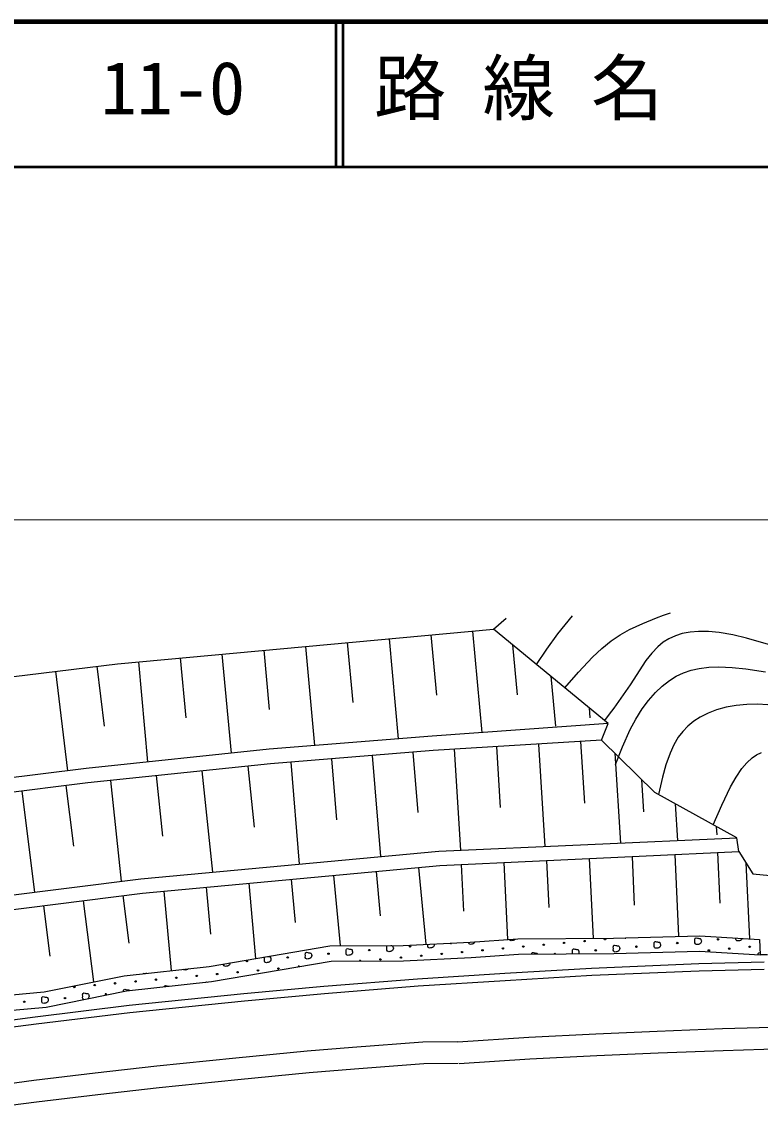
# Model space of a CAD drawing. Units: millimetres, scale not verified. Extents: x 40000 to 680000, y 20000 to 380000.
# Drawn here: x 156074 to 207052, y 305281 to 380000 of the extents above; entities that cross this region are included whole.
import ezdxf
from ezdxf.enums import TextEntityAlignment as Align

# ---------------------------------------------------------------- set-up
doc = ezdxf.new("R2010")
doc.units = ezdxf.units.MM
doc.header["$LTSCALE"] = 1000
for name, color, linetype, lineweight in [('M-BGD', 7, 'Continuous', 25), ('M-BMK-HTXT', 7, 'Continuous', 13), ('M-TTL', 2, 'Continuous', 140), ('M-TTL-LINE', 7, 'Continuous', 50), ('M-TTL-TXT', 7, 'Continuous', 13)]:
    doc.layers.add(name, color=color, linetype=linetype, lineweight=lineweight)
doc.styles.add('ＭＳ ゴシック', font='')
doc.styles.get('ＭＳ ゴシック').set_extended_font_data('MS Gothic')

msp = doc.modelspace()

# ---------------------------------------------------------------- linework, layer by layer
at = {"layer": 'M-BGD'}
for p, q in [((200370, 339072), (200857, 339248)), ((188635, 338112), (189519, 338867)), ((193585, 338409), (194099, 339021)), ((198022, 338085), (198932, 338513)), ((198932, 338513), (199886, 338893)), ((199886, 338893), (200370, 339072)), ((162694, 335733), (188635, 338112)), ((187194, 337980), (187835, 330991)), ((196548, 331612), (188635, 338112)), ((192319, 336743), (193083, 337789)), ((193083, 337789), (193585, 338409)), ((197378, 337721), (198022, 338085)), ((201650, 337803), (201189, 337658)), ((202200, 337909), (201650, 337803)), ((202776, 337957), (202200, 337909)), ((203486, 337948), (202776, 337957)), ((204208, 337879), (203486, 337948)), ((205147, 337718), (204208, 337879)), ((178547, 337187), (178925, 333067)), ((181429, 337451), (182062, 330556)), ((184312, 337716), (184693, 333557)), ((189954, 337029), (190270, 333588)), ((196105, 336772), (196767, 337306)), ((196767, 337306), (197378, 337721)), ((200352, 337205), (199985, 336901)), ((200748, 337456), (200352, 337205)), ((201189, 337658), (200748, 337456)), ((206094, 337494), (205147, 337718)), ((207610, 337046), (206094, 337494)), ((169900, 336394), (170527, 329557)), ((172782, 336658), (173157, 332575)), ((175665, 336923), (176292, 330087)), ((191609, 335670), (192319, 336743)), ((195477, 336189), (196105, 336772)), ((199560, 336454), (199159, 335944)), ((199985, 336901), (199560, 336454)), ((142681, 333280), (162694, 335733)), ((161265, 335558), (161771, 331429)), ((164135, 335865), (164769, 328955)), ((167018, 336129), (167396, 332005)), ((194500, 335154), (195477, 336189)), ((199159, 335944), (198062, 334267)), ((203492, 335488), (204178, 335513)), ((204178, 335513), (205104, 335473)), ((158406, 335207), (159246, 328352)), ((192592, 334862), (192907, 331422)), ((193558, 334068), (194500, 335154)), ((200780, 334568), (201249, 334861)), ((201249, 334861), (201741, 335096)), ((201741, 335096), (202273, 335279)), ((202273, 335279), (202824, 335405)), ((202824, 335405), (203492, 335488)), ((205104, 335473), (206042, 335371)), ((206042, 335371), (207412, 335160)), ((198062, 334267), (196942, 332665)), ((199823, 333746), (200282, 334180)), ((200282, 334180), (200780, 334568)), ((199339, 333199), (199823, 333746)), ((195229, 332695), (195292, 332007)), ((196942, 332665), (196618, 332241)), ((198456, 331906), (198902, 332613)), ((198902, 332613), (199339, 333199)), ((204019, 332540), (203444, 332322)), ((204692, 332727), (204019, 332540)), ((205375, 332854), (204692, 332727)), ((206117, 332928), (205375, 332854)), ((206845, 332942), (206117, 332928)), ((207574, 332895), (206845, 332942)), ((196618, 332241), (196292, 331822)), ((198073, 331186), (198456, 331906)), ((202458, 331768), (202047, 331433)), ((202905, 332053), (202458, 331768)), ((203444, 332322), (202905, 332053)), ((196548, 331612), (184405, 330746)), ((196097, 330462), (196548, 331612)), ((197540, 329991), (198073, 331186)), ((201698, 331067), (201390, 330655)), ((202047, 331433), (201698, 331067)), ((184405, 330746), (173156, 329832)), ((196097, 330462), (184476, 329748)), ((194645, 330373), (194907, 326105)), ((199772, 326843), (196097, 330462)), ((201390, 330655), (201088, 330137)), ((173156, 329832), (160525, 328511)), ((184476, 329748), (173249, 328836)), ((183072, 329634), (183411, 325468)), ((185929, 329838), (186356, 322871)), ((188834, 330016), (189092, 325807)), ((191739, 330194), (192173, 323131)), ((197016, 329557), (197396, 323363)), ((197064, 328777), (197540, 329991)), ((200828, 329571), (200541, 328764)), ((201088, 330137), (200828, 329571)), ((206795, 329450), (207137, 329615)), ((173249, 328836), (160638, 327517)), ((174652, 328950), (175224, 321915)), ((177459, 329178), (177800, 324975)), ((180266, 329406), (180832, 322432)), ((200541, 328764), (200302, 327905)), ((205784, 328500), (206120, 328898)), ((206120, 328898), (206477, 329230)), ((206477, 329230), (206795, 329450)), ((160525, 328511), (145357, 326629)), ((168520, 328341), (169250, 321363)), ((171672, 328671), (172113, 324461)), ((205382, 327911), (205784, 328500)), ((160638, 327517), (145500, 325639)), ((159124, 327329), (159643, 323147)), ((162214, 327682), (162941, 320734)), ((165367, 328012), (165803, 323848)), ((198853, 327748), (198989, 325527)), ((200159, 327313), (200020, 326706)), ((200302, 327905), (200159, 327313)), ((205003, 327246), (205382, 327911)), ((156097, 326954), (156963, 319975)), ((205424, 323721), (199772, 326843)), ((204392, 325974), (205003, 327246)), ((201185, 326063), (201340, 323539)), ((203807, 324615), (204392, 325974)), ((204011, 324502), (204046, 323932)), ((184866, 322805), (205424, 323721)), ((205566, 322784), (205424, 323721)), ((164305, 320907), (184866, 322805)), ((184935, 321807), (205566, 322784)), ((192303, 322156), (192456, 318928)), ((195250, 322295), (195511, 316799)), ((198198, 322435), (198356, 319086)), ((201145, 322574), (201412, 316936)), ((204092, 322714), (204258, 319217)), ((205566, 322784), (206525, 321239)), ((164414, 319913), (184935, 321807)), ((180537, 321401), (180820, 318341)), ((183469, 321671), (183957, 316382)), ((186408, 321877), (186561, 318658)), ((189356, 322016), (189607, 316710)), ((206045, 322012), (206294, 316767)), ((147884, 318822), (164305, 320907)), ((171743, 320589), (172221, 315409)), ((174674, 320860), (174948, 317889)), ((177606, 321130), (178053, 316290)), ((206525, 321239), (208694, 321044)), ((148025, 317832), (164414, 319913)), ((165880, 320048), (166385, 314572)), ((168811, 320318), (169111, 317073)), ((160317, 319392), (161028, 313792)), ((163048, 319739), (163464, 316466)), ((157585, 319046), (158027, 315567)), ((190319, 316760), (196915, 316810)), ((196915, 316810), (202881, 316977)), ((202560, 316790), (202588, 316821)), ((202588, 316821), (202632, 316838)), ((202632, 316838), (202710, 316813)), ((202710, 316813), (202767, 316799)), ((202881, 316977), (206994, 316724)), ((205354, 316733), (205358, 316825)), ((169021, 314860), (177335, 316287)), ((177335, 316287), (182403, 316306)), ((178489, 316047), (178516, 316078)), ((178516, 316078), (178560, 316095)), ((178560, 316095), (178638, 316069)), ((178638, 316069), (178695, 316055)), ((181283, 315990), (181287, 316109)), ((181285, 316209), (181287, 316266)), ((181287, 316109), (181285, 316209)), ((181287, 316266), (181306, 316300)), ((181558, 316303), (181596, 316303)), ((181603, 316303), (181646, 316288)), ((181646, 316288), (181670, 316275)), ((181670, 316275), (181690, 316246)), ((181690, 316246), (181700, 316213)), ((181700, 316213), (181711, 316178)), ((181711, 316178), (181725, 316122)), ((181725, 316122), (181717, 316044)), ((182403, 316306), (187027, 316530)), ((184100, 316243), (184104, 316362)), ((184132, 316171), (184100, 316243)), ((184104, 316362), (184104, 316389)), ((184179, 316138), (184132, 316171)), ((184230, 316122), (184179, 316138)), ((184294, 316131), (184230, 316122)), ((184355, 316140), (184294, 316131)), ((184420, 316161), (184355, 316140)), ((184487, 316205), (184420, 316161)), ((184514, 316244), (184487, 316205)), ((184534, 316297), (184514, 316244)), ((184534, 316410), (184542, 316375)), ((184542, 316375), (184534, 316297)), ((186917, 316497), (186918, 316525)), ((186949, 316424), (186917, 316497)), ((186996, 316391), (186949, 316424)), ((187047, 316376), (186996, 316391)), ((187027, 316530), (190319, 316760)), ((187111, 316384), (187047, 316376)), ((187172, 316393), (187111, 316384)), ((187237, 316414), (187172, 316393)), ((187304, 316458), (187237, 316414)), ((187331, 316497), (187304, 316458)), ((187351, 316550), (187331, 316497)), ((189766, 316677), (189747, 316720)), ((189813, 316645), (189766, 316677)), ((189864, 316629), (189813, 316645)), ((189928, 316638), (189864, 316629)), ((189989, 316646), (189928, 316638)), ((190054, 316668), (189989, 316646)), ((190121, 316711), (190054, 316668)), ((190146, 316748), (190121, 316711)), ((194109, 316030), (194137, 316062)), ((194137, 316062), (194180, 316078)), ((194180, 316078), (194259, 316053)), ((196903, 315974), (196908, 316093)), ((196906, 316193), (196907, 316250)), ((196908, 316093), (196906, 316193)), ((196907, 316250), (196926, 316284)), ((196926, 316284), (196954, 316315)), ((196954, 316315), (196997, 316332)), ((196997, 316332), (197076, 316306)), ((197076, 316306), (197133, 316292)), ((197133, 316292), (197179, 316286)), ((197179, 316286), (197224, 316287)), ((197224, 316287), (197266, 316272)), ((197266, 316272), (197291, 316259)), ((197291, 316259), (197310, 316230)), ((197310, 316230), (197321, 316197)), ((197321, 316197), (197332, 316162)), ((197332, 316162), (197346, 316105)), ((197346, 316105), (197337, 316028)), ((199720, 316227), (199725, 316346)), ((199752, 316155), (199720, 316227)), ((199723, 316446), (199724, 316503)), ((199725, 316346), (199723, 316446)), ((199724, 316503), (199743, 316537)), ((199743, 316537), (199771, 316568)), ((199799, 316122), (199752, 316155)), ((199771, 316568), (199814, 316585)), ((199851, 316106), (199799, 316122)), ((199814, 316585), (199893, 316559)), ((199915, 316115), (199851, 316106)), ((199893, 316559), (199950, 316545)), ((199975, 316123), (199915, 316115)), ((199950, 316545), (199996, 316539)), ((200041, 316145), (199975, 316123)), ((199996, 316539), (200041, 316540)), ((200041, 316540), (200083, 316525)), ((200107, 316189), (200041, 316145)), ((200083, 316525), (200108, 316512)), ((200134, 316228), (200107, 316189)), ((200108, 316512), (200127, 316483)), ((200127, 316483), (200138, 316450)), ((200154, 316281), (200134, 316228)), ((200138, 316450), (200149, 316415)), ((200149, 316415), (200163, 316359)), ((200163, 316359), (200154, 316281)), ((202537, 316480), (202542, 316599)), ((202569, 316408), (202537, 316480)), ((202540, 316699), (202541, 316756)), ((202542, 316599), (202540, 316699)), ((202541, 316756), (202560, 316790)), ((202617, 316375), (202569, 316408)), ((202668, 316359), (202617, 316375)), ((202732, 316368), (202668, 316359)), ((202792, 316377), (202732, 316368)), ((202767, 316799), (202813, 316793)), ((202858, 316398), (202792, 316377)), ((202813, 316793), (202858, 316794)), ((202858, 316794), (202900, 316778)), ((202924, 316442), (202858, 316398)), ((202900, 316778), (202925, 316765)), ((202951, 316481), (202924, 316442)), ((202925, 316765), (202945, 316736)), ((202945, 316736), (202955, 316703)), ((202971, 316534), (202951, 316481)), ((202955, 316703), (202966, 316668)), ((202966, 316668), (202980, 316612)), ((202980, 316612), (202971, 316534)), ((205386, 316661), (205354, 316733)), ((205434, 316628), (205386, 316661)), ((205485, 316613), (205434, 316628)), ((205549, 316621), (205485, 316613)), ((205609, 316630), (205549, 316621)), ((205675, 316651), (205609, 316630)), ((205741, 316695), (205675, 316651)), ((205768, 316734), (205741, 316695)), ((205788, 316787), (205768, 316734)), ((205790, 316798), (205788, 316787)), ((206994, 316724), (207044, 315666)), ((172831, 315231), (172836, 315349)), ((172834, 315450), (172835, 315506)), ((172836, 315349), (172834, 315450)), ((172835, 315506), (172840, 315515)), ((173061, 315549), (173107, 315543)), ((173107, 315543), (173152, 315544)), ((173152, 315544), (173194, 315528)), ((173194, 315528), (173219, 315516)), ((173219, 315516), (173239, 315487)), ((173239, 315487), (173249, 315454)), ((173249, 315454), (173260, 315419)), ((173260, 315419), (173274, 315362)), ((173274, 315362), (173265, 315284)), ((175648, 315484), (175653, 315602)), ((175680, 315412), (175648, 315484)), ((175651, 315703), (175652, 315760)), ((175653, 315602), (175651, 315703)), ((175652, 315760), (175671, 315794)), ((175671, 315794), (175699, 315825)), ((175728, 315379), (175680, 315412)), ((175699, 315825), (175743, 315841)), ((175779, 315363), (175728, 315379)), ((175743, 315841), (175821, 315816)), ((175843, 315372), (175779, 315363)), ((175821, 315816), (175878, 315802)), ((175904, 315380), (175843, 315372)), ((175878, 315802), (175924, 315796)), ((175969, 315402), (175904, 315380)), ((175924, 315796), (175969, 315797)), ((175969, 315797), (176011, 315781)), ((176035, 315445), (175969, 315402)), ((176011, 315781), (176036, 315769)), ((176063, 315484), (176035, 315445)), ((176036, 315769), (176056, 315740)), ((176056, 315740), (176066, 315707)), ((176083, 315537), (176063, 315484)), ((176066, 315707), (176077, 315672)), ((176077, 315672), (176091, 315615)), ((176091, 315615), (176083, 315537)), ((178466, 315737), (178470, 315856)), ((178498, 315665), (178466, 315737)), ((178468, 315956), (178470, 316013)), ((178470, 315856), (178468, 315956)), ((178470, 316013), (178489, 316047)), ((178545, 315632), (178498, 315665)), ((178596, 315616), (178545, 315632)), ((178660, 315625), (178596, 315616)), ((178721, 315633), (178660, 315625)), ((178695, 316055), (178741, 316049)), ((178786, 315655), (178721, 315633)), ((178741, 316049), (178786, 316050)), ((178786, 316050), (178828, 316035)), ((178853, 315699), (178786, 315655)), ((178828, 316035), (178853, 316022)), ((178853, 316022), (178873, 315993)), ((178880, 315738), (178853, 315699)), ((178873, 315993), (178883, 315960)), ((178900, 315791), (178880, 315738)), ((178883, 315960), (178894, 315925)), ((178894, 315925), (178908, 315868)), ((178908, 315868), (178900, 315791)), ((181315, 315918), (181283, 315990)), ((181362, 315885), (181315, 315918)), ((181413, 315869), (181362, 315885)), ((181477, 315878), (181413, 315869)), ((181538, 315886), (181477, 315878)), ((181603, 315908), (181538, 315886)), ((181670, 315952), (181603, 315908)), ((181697, 315991), (181670, 315952)), ((181717, 316044), (181697, 315991)), ((182431, 315247), (187100, 315473)), ((187100, 315473), (190360, 315700)), ((190360, 315700), (196934, 315750)), ((191272, 315707), (191273, 315743)), ((191273, 315743), (191292, 315777)), ((191292, 315777), (191320, 315808)), ((191320, 315808), (191363, 315825)), ((191363, 315825), (191441, 315800)), ((191441, 315800), (191499, 315786)), ((191499, 315786), (191545, 315780)), ((191545, 315780), (191590, 315781)), ((191590, 315781), (191632, 315765)), ((191632, 315765), (191657, 315753)), ((191657, 315753), (191676, 315724)), ((191676, 315724), (191681, 315710)), ((194086, 315728), (194091, 315839)), ((194089, 315940), (194090, 315996)), ((194091, 315839), (194089, 315940)), ((194090, 315996), (194109, 316030)), ((194259, 316053), (194316, 316039)), ((194316, 316039), (194362, 316033)), ((194362, 316033), (194407, 316034)), ((194407, 316034), (194449, 316018)), ((194449, 316018), (194474, 316006)), ((194474, 316006), (194493, 315977)), ((194493, 315977), (194504, 315944)), ((194504, 315944), (194515, 315909)), ((194520, 315774), (194504, 315731)), ((194515, 315909), (194528, 315852)), ((194528, 315852), (194520, 315774)), ((196935, 315902), (196903, 315974)), ((196934, 315750), (202864, 315917)), ((196982, 315869), (196935, 315902)), ((197034, 315853), (196982, 315869)), ((197098, 315862), (197034, 315853)), ((197158, 315870), (197098, 315862)), ((197223, 315892), (197158, 315870)), ((197290, 315935), (197223, 315892)), ((197317, 315974), (197290, 315935)), ((197337, 316028), (197317, 315974)), ((202864, 315917), (207044, 315666)), ((206892, 315675), (206893, 315727)), ((206893, 315727), (206912, 315761)), ((206912, 315761), (206940, 315792)), ((206940, 315792), (206984, 315809)), ((206984, 315809), (207038, 315791)), ((207548, 315664), (207044, 315666)), ((163159, 314220), (169021, 314860)), ((167229, 314652), (167224, 314663)), ((167276, 314619), (167229, 314652)), ((167328, 314604), (167276, 314619)), ((167392, 314612), (167328, 314604)), ((167452, 314621), (167392, 314612)), ((167518, 314642), (167452, 314621)), ((167584, 314686), (167518, 314642)), ((167597, 314704), (167584, 314686)), ((169168, 313809), (177427, 315227)), ((170014, 314978), (170016, 315030)), ((170046, 314905), (170014, 314978)), ((170094, 314873), (170046, 314905)), ((170145, 314857), (170094, 314873)), ((170209, 314866), (170145, 314857)), ((170269, 314874), (170209, 314866)), ((170335, 314896), (170269, 314874)), ((170401, 314939), (170335, 314896)), ((170428, 314978), (170401, 314939)), ((170448, 315031), (170428, 314978)), ((170456, 315106), (170448, 315031)), ((172863, 315158), (172831, 315231)), ((172911, 315126), (172863, 315158)), ((172962, 315110), (172911, 315126)), ((173026, 315119), (172962, 315110)), ((173086, 315127), (173026, 315119)), ((173152, 315149), (173086, 315127)), ((173218, 315192), (173152, 315149)), ((173245, 315231), (173218, 315192)), ((173265, 315284), (173245, 315231)), ((177427, 315227), (182431, 315247)), ((195392, 314725), (189421, 314365)), ((202814, 315039), (195392, 314725)), ((207318, 315156), (202814, 315039)), ((207322, 314656), (202831, 314539)), ((157622, 313108), (163159, 314220)), ((164511, 314350), (164470, 314363)), ((164575, 314359), (164511, 314350)), ((164635, 314368), (164575, 314359)), ((164695, 314388), (164635, 314368)), ((183395, 313990), (176928, 313477)), ((189421, 314365), (183395, 313990)), ((189452, 313866), (183430, 313491)), ((195418, 314225), (189452, 313866)), ((202831, 314539), (195418, 314225)), ((151475, 312555), (157622, 313108)), ((157775, 312057), (163321, 313171)), ((163101, 313155), (163102, 313212)), ((163101, 313127), (163101, 313155)), ((163102, 313212), (163121, 313246)), ((163121, 313246), (163149, 313277)), ((163149, 313277), (163192, 313294)), ((163192, 313294), (163271, 313268)), ((163271, 313268), (163328, 313255)), ((163321, 313171), (169168, 313809)), ((163328, 313255), (163374, 313248)), ((163374, 313248), (163419, 313249)), ((163419, 313249), (163461, 313234)), ((163461, 313234), (163486, 313221)), ((163486, 313221), (163505, 313192)), ((165919, 313465), (165938, 313499)), ((165919, 313455), (165919, 313465)), ((165938, 313499), (165966, 313530)), ((165966, 313530), (166010, 313547)), ((166010, 313547), (166088, 313522)), ((166088, 313522), (166145, 313508)), ((166145, 313508), (166191, 313502)), ((166191, 313502), (166236, 313503)), ((166236, 313503), (166263, 313492)), ((168767, 313766), (168783, 313783)), ((168783, 313783), (168827, 313800)), ((168827, 313800), (168891, 313779)), ((176928, 313477), (171414, 312959)), ((183430, 313491), (176974, 312980)), ((157464, 312430), (157469, 312548)), ((157496, 312358), (157464, 312430)), ((157467, 312649), (157468, 312706)), ((157469, 312548), (157467, 312649)), ((157468, 312706), (157487, 312739)), ((157487, 312739), (157515, 312771)), ((157543, 312325), (157496, 312358)), ((157515, 312771), (157558, 312787)), ((157558, 312787), (157637, 312762)), ((157637, 312762), (157694, 312748)), ((157719, 312326), (157659, 312318)), ((157694, 312748), (157740, 312742)), ((157784, 312348), (157719, 312326)), ((157740, 312742), (157785, 312743)), ((157851, 312391), (157784, 312348)), ((157785, 312743), (157827, 312727)), ((157827, 312727), (157852, 312715)), ((157878, 312430), (157851, 312391)), ((157852, 312715), (157871, 312686)), ((157871, 312686), (157882, 312653)), ((157898, 312483), (157878, 312430)), ((157882, 312653), (157893, 312618)), ((157893, 312618), (157906, 312561)), ((157906, 312561), (157898, 312483)), ((160281, 312683), (160286, 312802)), ((160313, 312611), (160281, 312683)), ((160284, 312902), (160285, 312959)), ((160286, 312802), (160284, 312902)), ((160285, 312959), (160304, 312993)), ((160304, 312993), (160332, 313024)), ((160360, 312578), (160313, 312611)), ((160332, 313024), (160375, 313041)), ((160375, 313041), (160454, 313015)), ((160454, 313015), (160511, 313001)), ((160511, 313001), (160557, 312995)), ((160557, 312995), (160602, 312996)), ((160602, 312996), (160644, 312981)), ((160644, 312981), (160669, 312968)), ((160668, 312644), (160654, 312636)), ((160695, 312684), (160668, 312644)), ((160669, 312968), (160688, 312939)), ((160688, 312939), (160699, 312906)), ((160715, 312737), (160695, 312684)), ((160699, 312906), (160710, 312871)), ((160710, 312871), (160724, 312814)), ((160724, 312814), (160715, 312737)), ((171414, 312959), (163483, 312159)), ((171464, 312461), (163538, 311662)), ((176974, 312980), (171464, 312461)), ((151570, 311500), (157775, 312057)), ((163483, 312159), (157005, 311365)), ((163538, 311662), (157070, 310869)), ((157595, 312309), (157543, 312325)), ((157659, 312318), (157595, 312309)), ((157005, 311365), (150594, 310532)), ((157070, 310869), (150659, 310037)), ((191077, 309979), (195710, 310211)), ((195710, 310211), (199933, 310396)), ((199933, 310396), (204446, 310569)), ((204446, 310569), (208663, 310696)), ((183769, 309638), (178909, 309268)), ((186177, 309662), (183769, 309638)), ((186177, 309662), (191077, 309979)), ((175774, 309004), (170850, 308538)), ((178909, 309268), (175774, 309004)), ((191152, 308481), (195775, 308712)), ((195775, 308712), (199991, 308897)), ((199991, 308897), (204491, 309070)), ((204491, 309070), (208694, 309196)), ((165393, 307974), (161140, 307500)), ((170850, 308538), (165393, 307974)), ((183834, 308139), (179035, 307774)), ((186192, 308162), (183834, 308139)), ((186274, 308165), (191152, 308481)), ((161140, 307500), (156910, 306983)), ((175915, 307511), (171004, 307046)), ((179035, 307774), (175915, 307511)), ((156910, 306983), (152669, 306436)), ((165559, 306483), (161322, 306011)), ((171004, 307046), (165559, 306483)), ((161322, 306011), (157102, 305496)), ((157102, 305496), (152876, 304950))]:
    msp.add_line(p, q, dxfattribs=at)
for centre in [(182884, 316235), (189286, 316101), (190695, 316227), (192103, 316354), (193512, 316480), (194920, 316607), (196329, 316734), (198505, 316219), (201322, 316472), (204139, 316725), (204907, 316084), (206315, 316211), (174433, 315476), (177250, 315729), (180067, 315982), (180835, 315341), (182243, 315468), (183652, 315594), (185060, 315721), (186469, 315848), (187878, 315974), (195688, 315966), (203498, 315958), (171616, 315223), (172384, 314582), (173792, 314708), (163932, 313822), (165341, 313949), (166749, 314075), (168158, 314202), (169567, 314329), (170975, 314455), (159707, 313443), (161115, 313569), (162524, 313696), (156249, 312422), (159066, 312675)]:
    msp.add_circle(centre, 49.7, dxfattribs=at)
for centre, start, end in [((197737, 316860), 215.10889, 328.1149), ((185701, 316489), 209.46442, 336.08051), ((192871, 315713), 7.63504, 173.2261), ((175201, 314835), 20.89871, 178.57938), ((179426, 315215), 24.05252, 156.39636), ((161883, 312928), 306.72733, 255.99065)]:
    msp.add_arc(centre, 49.7, start, end, dxfattribs=at)
at = {"layer": 'M-BMK-HTXT'}
msp.add_line((62392, 345650), (252690, 345650), dxfattribs=at)
at = {"layer": 'M-TTL'}
msp.add_line((680000, 380000), (40000, 380000), dxfattribs=at)
at = {"layer": 'M-TTL-LINE'}
for p, q in [((177750, 380000), (177750, 370000)), ((178250, 380000), (178250, 370000)), ((40000, 370000), (680000, 370000))]:
    msp.add_line(p, q, dxfattribs=at)

# ---------------------------------------------------------------- texts
at = {"layer": 'M-TTL-TXT', "style": 'ＭＳ ゴシック'}
for s, p in [('路 線 名', (180380, 372500)), ('11-0', (161521, 372500))]:
    msp.add_text(s, height=3666, dxfattribs=at).set_placement(p, align=Align.BOTTOM_LEFT)

doc.saveas('drawing.dxf')
